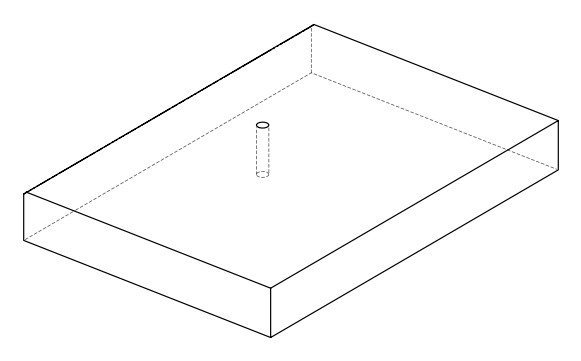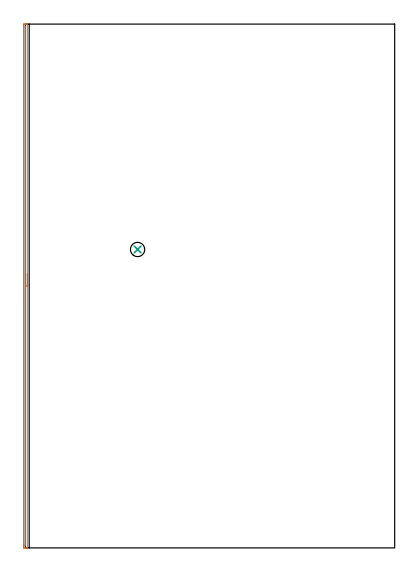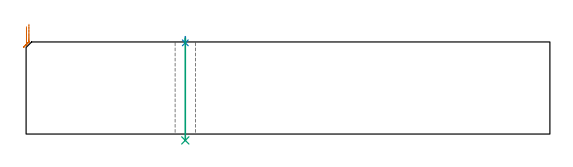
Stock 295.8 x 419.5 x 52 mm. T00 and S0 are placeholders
(PLAN: 3 operations, 2 tool changes, 7.1 min)
(1 AREA_MILL | FG_CHAMFER_SURFACE | UGT0205_001 | 6.85 min | 2016 mm3)
(2 SPOT_DRILL | STEP1HOLE | NXT0321_9005460120000 | 0.03 min | 1 mm3)
(3 DRILL_THROUGH_HOLE_INTO_CENTER | STEP1HOLE | NXT0301_086 | 0.23 min | 5380 mm3)
(TOOL UGT0205_001 | Chamfer Mill 20 x 3 x 45 deg. | D20 FL50 Z2)
(TOOL NXT0321_9005460120000 | NC Spot Drill, 142deg, 12mm, Carbide, Uncoated | D12 PA142 FL30 Z2)
(TOOL NXT0301_086 | Carbide Drill 11.5mm [860.1-1150-035A1-MM 2214] | D11.5 PA140 FL55 Z2)
(OP 1 AREA_MILL)
G17 G21 G94 G90
T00 M6
G54
G17 G0 G90 X1.6 Y219.75 S1061 M3
G43 Z62. H0
G94 G1 Y219.712 Z61.128 F250.
Y219.598 Z60.263
Y219.409 Z59.412
Y219.147 Z58.58
Y218.813 Z57.774
Y218.41 Z57.
Y217.941 Z56.264
Y217.41 Z55.572
Y216.821 Z54.929
Y216.178 Z54.34
Y215.486 Z53.808
Y214.75 Z53.34
Y213.976 Z52.937
Y213.17 Z52.603
Y212.338 Z52.341
Y211.486 Z52.152
Y210.622 Z52.038
Y209.75 Z52.
Y0.176
X1.597 Y0.01 Z51.988
X1.503 Y0.002 Z51.895
X1.403 Y0. Z51.803
X1.167 Z51.567
X0.484 Z50.878
X-0.725 Z49.672
X-1.115 Z49.28
X-1.25 Y0.002 Z49.144
X-1.493 Y0.01 Z48.901
X-1.498 Y0.368 Z48.9
X-1.5 Y0.623
Y0.88
Y418.877
X-1.498 Y419.132
X-1.493 Y419.49 Z48.901
X-1.25 Y419.5 Z49.144
X-0.725 Z49.672
X-0.383 Z50.012
X0.142 Z50.538
X0.484 Z50.878
X1.167 Z51.567
X1.403 Z51.803
X1.503 Y419.498 Z51.895
X1.597 Y419.49 Z51.988
X1.6 Y419.324 Z52.
Y209.75
X0.186 Z50.586
Y2.718
X0.184 Y2.41 Z50.584
X0.182 Y2.205 Z50.582
X0.179 Y2.024 Z50.579
X0.008 Y2.007 Z50.408
X-0.068 Y2.01 Z50.332
X-0.079 Y2.015 Z50.321
X-0.081 Y2.04 Z50.319
X-0.084 Y2.102 Z50.316
X-0.085 Y2.41 Z50.315
X-0.086 Y2.69 Z50.314
X-0.085 Y417.09 Z50.315
X-0.083 Y417.369 Z50.317
X-0.081 Y417.456 Z50.319
X-0.079 Y417.488 Z50.321
X-0.06 Y417.49 Z50.34
X0.089 Y417.496 Z50.489
X0.168 Y417.49 Z50.568
X0.179 Y417.485 Z50.579
X0.181 Y417.46 Z50.581
X0.184 Y417.398 Z50.584
X0.185 Y417.09 Z50.585
X0.186 Y416.783 Z50.586
Y209.75
Y208.878 Z50.624
Y208.013 Z50.738
Y207.162 Z50.926
Y206.33 Z51.189
Y205.524 Z51.523
Y204.75 Z51.925
Y204.014 Z52.394
Y203.322 Z52.925
Y202.679 Z53.515
Y202.09 Z54.158
Y201.558 Z54.85
Y201.09 Z55.586
Y200.687 Z56.36
Y200.353 Z57.166
Y200.091 Z57.998
Y199.902 Z58.849
Y199.788 Z59.714
Y199.75 Z60.586
G0 Z62.
M5
M2
(OP 2 SPOT_DRILL)
G17 G21 G94 G90
T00 M6
G54
G17 G0 G90 X89.9 Y239. S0 M3
G43 Z62. H0
G94 G81 G98 Z51.505 F250. R55.
G80
M5
M2
(OP 3 DRILL_THROUGH_HOLE_INTO_CENTER)
G17 G21 G94 G90
T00 M6
G54
G17 G0 G90 X89.9 Y239. S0 M3
G43 Z62. H1
G94 G73 G98 Z-3.593 F250. Q11.119 R54.
G80
M5
M2
